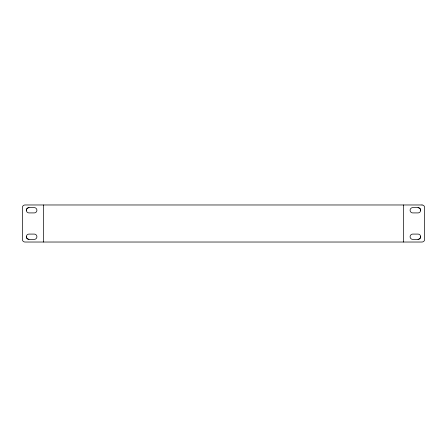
<?xml version="1.0" encoding="UTF-8"?>
<svg xmlns="http://www.w3.org/2000/svg" width="447" height="447" viewBox="0 0 447 447"><rect width="100%" height="100%" fill="white"/><g stroke="black" fill="none" stroke-linecap="round" stroke-linejoin="round"><path stroke-width="0.67" d="M26.323 210.269C26.608 206.38 31.821 207.76 34.263 207.62A2.648 2.648 0 0 1 36.911 210.269A2.648 2.648 0 0 1 34.263 212.912L28.971 212.912A2.648 2.648 0 0 1 26.323 210.269A2.648 2.648 0 0 1 28.971 207.62M420.677 236.731C420.392 240.62 415.179 239.24 412.737 239.38A2.648 2.648 0 0 1 410.089 236.731A2.648 2.648 0 0 1 412.737 234.088L418.029 234.088A2.648 2.648 0 0 1 420.677 236.731A2.648 2.648 0 0 1 418.029 239.38M418.029 207.62L412.737 207.62A2.648 2.648 0 0 0 410.089 210.269A2.648 2.648 0 0 0 412.737 212.912L418.029 212.912A2.648 2.648 0 0 0 420.677 210.269L419.901 208.397L418.029 207.62A2.648 2.648 0 0 1 420.677 210.269M28.971 239.38L34.263 239.38A2.648 2.648 0 0 0 36.911 236.731A2.648 2.648 0 0 0 34.263 234.088L28.971 234.088A2.648 2.648 0 0 0 26.323 236.731L27.099 238.603L28.971 239.38A2.648 2.648 0 0 1 26.323 236.731M403.479 204.972L403.479 242.028M43.521 204.972L43.521 242.028M422.002 204.972L24.998 204.972A2.648 2.648 0 0 0 22.35 207.62L22.35 239.38A2.648 2.648 0 0 0 24.998 242.028L422.002 242.028A2.648 2.648 0 0 0 424.65 239.38L424.65 207.62A2.648 2.648 0 0 0 422.002 204.972"/></g></svg>
